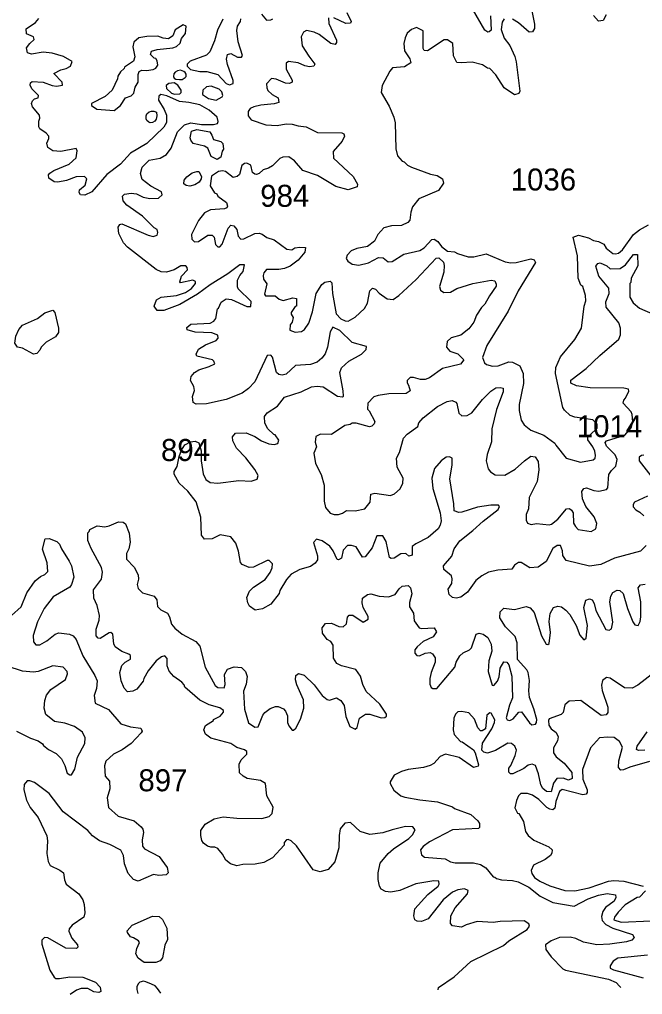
# Model space of a CAD drawing. Header units: kilometres. Extents: x 178.1 to 232.4, y 8228.7 to 8284.8.
# Drawn here: x 214.5 to 219.04, y 8229.23 to 8236.32 of the extents above; entities that cross this region are included whole.
import ezdxf

# ---------------------------------------------------------------- set-up
doc = ezdxf.new("R2010")
doc.units = ezdxf.units.KM
for name, color, linetype in [('1', 7, 'Continuous'), ('2', 7, 'Continuous'), ('21', 7, 'Continuous')]:
    doc.layers.add(name, color=color, linetype=linetype)
doc.styles.add('dgn002', font='dgn002.shx')

msp = doc.modelspace()

# ---------------------------------------------------------------- linework, layer by layer
at = {"layer": '1', "color": 5, "linetype": 'Continuous', "lineweight": 13, "flags": 128}
for points in [[(218.2182, 8236.444), (218.251, 8236.2852), (218.2508, 8236.2541), (218.2369, 8236.2305), (218.2111, 8236.2282), (218.1341, 8236.2966), (218.0896, 8236.3232)], [(218.0307, 8236.3244), (218.0157, 8236.3015), (218.008, 8236.2467), (218.0294, 8236.1845), (218.0719, 8236.1314), (218.108, 8236.0508), (218.1177, 8236.012), (218.1424, 8235.7977), (218.1363, 8235.7828), (218.104, 8235.7725), (218.0296, 8235.8222), (217.9679, 8235.9165), (217.9249, 8235.9639), (217.908, 8235.9664), (217.8724, 8235.9895), (217.7959, 8236.0101), (217.7162, 8236.0038), (217.6844, 8236.0076), (217.6619, 8236.0549), (217.6554, 8236.1457), (217.616, 8236.1728), (217.5928, 8236.1722), (217.4709, 8236.0913), (217.448, 8236.0946), (217.4412, 8236.1096), (217.4391, 8236.2372), (217.3925, 8236.2621), (217.3558, 8236.2463), (217.3234, 8236.2207), (217.3079, 8236.1862), (217.2997, 8236.1462), (217.3032, 8236.0927), (217.343, 8236.0337), (217.3501, 8236.0051), (217.3046, 8235.9744), (217.2179, 8235.9679), (217.1968, 8235.9446), (217.1418, 8235.8408), (217.1337, 8235.7898), (217.193, 8235.6886), (217.2257, 8235.6096), (217.2355, 8235.5691), (217.2404, 8235.3784), (217.2536, 8235.3279), (217.2861, 8235.29), (217.3027, 8235.2859)], [(218.7726, 8236.3533), (218.75, 8236.3114), (218.7165, 8236.3074), (218.679, 8236.3477)], [(217.3027, 8235.2859), (217.326, 8235.2615), (217.3553, 8235.245), (217.4939, 8235.1942), (217.5431, 8235.1862)], [(217.5887, 8235.1298), (217.5522, 8235.0752), (217.4094, 8235.0166), (217.3617, 8234.9568), (217.3493, 8234.9197), (217.3424, 8234.8605), (217.3292, 8234.8436), (217.2815, 8234.8222), (217.2091, 8234.8186), (217.1527, 8234.805), (217.11, 8234.7573), (217.0871, 8234.7068), (217.0346, 8234.669), (216.9574, 8234.6544), (216.9169, 8234.6377), (216.8868, 8234.6062), (216.8805, 8234.5811), (216.8921, 8234.5632), (216.9238, 8234.541), (216.9722, 8234.5341), (217.0428, 8234.5498), (217.1153, 8234.5881), (217.1497, 8234.5862), (217.1852, 8234.5571), (217.215, 8234.5602), (217.2988, 8234.613), (217.4157, 8234.6406), (217.4471, 8234.6604), (217.5033, 8234.7191), (217.5211, 8234.7213), (217.5459, 8234.7054), (217.5736, 8234.6684), (217.617, 8234.6355), (217.6677, 8234.6309), (217.6905, 8234.6176), (217.767, 8234.5952), (217.8082, 8234.595), (217.8987, 8234.6159), (218.038, 8234.5573), (218.0775, 8234.5505), (218.1177, 8234.5537), (218.2246, 8234.5795), (218.249, 8234.5715), (218.2587, 8234.5518), (218.1326, 8234.3462), (218.0592, 8234.1999), (217.9026, 8233.9486), (217.873, 8233.8619), (217.8855, 8233.8235), (217.9003, 8233.812), (217.9448, 8233.7995), (217.9857, 8233.8005), (218.063, 8233.8294), (218.0914, 8233.8292), (218.1441, 8233.8007), (218.1668, 8233.7445), (218.1703, 8233.6722), (218.1396, 8233.5198), (218.1392, 8233.4772), (218.1522, 8233.4055), (218.1754, 8233.372), (218.2236, 8233.3328), (218.3192, 8233.2973), (218.399, 8233.2399), (218.4047, 8233.2249), (218.4809, 8233.1311), (218.5843, 8233.1008), (218.6778, 8233.117), (218.693, 8233.1296), (218.6949, 8233.1506), (218.6894, 8233.1806), (218.6739, 8233.2125), (218.6496, 8233.246), (218.638, 8233.2642), (218.6393, 8233.2844), (218.6535, 8233.2968), (218.7066, 8233.3473), (218.7057, 8233.3771), (218.6738, 8233.4093), (218.5441, 8233.4291), (218.5107, 8233.4415), (218.4678, 8233.4798), (218.4566, 8233.4994), (218.4043, 8233.7464), (218.4057, 8233.7885), (218.44, 8233.8665), (218.5434, 8233.9923), (218.5913, 8234.0759), (218.6118, 8234.2351), (218.6228, 8234.2738), (218.6211, 8234.314), (218.6012, 8234.3774), (218.5877, 8234.3891), (218.5687, 8234.4392), (218.5644, 8234.6015)], [(217.5431, 8235.1862), (217.5808, 8235.1605), (217.5887, 8235.1298)], [(218.8208, 8234.6174), (218.8393, 8234.6148), (218.8616, 8234.6213), (218.8896, 8234.6443), (218.971, 8234.7565), (219.0138, 8234.7894), (219.0794, 8234.8269)], [(218.5644, 8234.6015), (218.5319, 8234.7371), (218.5695, 8234.7524), (218.6437, 8234.7315), (218.6807, 8234.7135), (218.7168, 8234.7066)], [(218.7168, 8234.7066), (218.7561, 8234.6867), (218.7729, 8234.6575), (218.8208, 8234.6174)], [(219.0864, 8230.9243), (218.9448, 8230.8833), (218.8987, 8230.8637), (218.8794, 8230.8624), (218.8605, 8230.8816), (218.8635, 8230.9291), (218.8909, 8231.0279), (218.8697, 8231.0689), (218.8303, 8231.0983), (218.7842, 8231.1018), (218.7235, 8231.0967), (218.659, 8231.0238), (218.6002, 8230.8658), (218.6019, 8230.7959), (218.6329, 8230.7178), (218.6342, 8230.6988), (218.6271, 8230.6872), (218.6009, 8230.6828), (218.4521, 8230.7214), (218.4325, 8230.7058), (218.406, 8230.6337), (218.3994, 8230.5848), (218.3828, 8230.5739), (218.362, 8230.5769), (218.339, 8230.5897), (218.2823, 8230.6492), (218.2368, 8230.6785), (218.1983, 8230.6923), (218.1514, 8230.6926), (218.1336, 8230.6743), (218.1184, 8230.641), (218.1063, 8230.5875), (218.1256, 8230.5481), (218.1353, 8230.5454), (218.1714, 8230.4887), (218.1838, 8230.4159), (218.2041, 8230.387), (218.2455, 8230.3536), (218.3546, 8230.3035), (218.379, 8230.2821), (218.3776, 8230.2585), (218.3659, 8230.2398), (218.3269, 8230.2123), (218.2428, 8230.1697), (218.2267, 8230.131), (218.2314, 8230.1095), (218.2495, 8230.0817), (218.2891, 8230.0536), (218.3629, 8230.0216), (218.4716, 8229.986), (218.5441, 8229.9847), (218.6493, 8230.007), (218.7886, 8230.0532), (218.8272, 8230.0585), (218.8996, 8230.0548), (219.0419, 8230.0174)], [(219.0591, 8229.9835), (219.0135, 8229.9372), (218.9978, 8229.9344), (218.9106, 8229.8818), (218.8589, 8229.8297), (218.8322, 8229.7934), (218.8285, 8229.773), (218.8822, 8229.7556), (219.098, 8229.767)], [(219.0727, 8229.5164), (218.8579, 8229.4936), (218.8235, 8229.4718), (218.801, 8229.439), (218.8013, 8229.4217), (218.8241, 8229.4106), (219.042, 8229.3508)]]:
    msp.add_lwpolyline(points, dxfattribs=at)
at = {"layer": '2', "color": 3, "linetype": 'Continuous', "lineweight": 0, "flags": 128}
for points in [[(217.9301, 8236.346), (217.9348, 8236.2421), (217.9216, 8236.2295), (217.9099, 8236.2278), (217.8891, 8236.2421), (217.7979, 8236.3976)], [(214.5907, 8236.0682), (214.5595, 8236.0764), (214.5544, 8236.1135), (214.5772, 8236.1454), (214.6096, 8236.1731), (214.6043, 8236.1931), (214.5536, 8236.2153), (214.5509, 8236.2512), (214.6187, 8236.2972), (214.6425, 8236.3273)], [(216.0171, 8236.0663), (216.04, 8236.0729), (216.088, 8236.045), (216.1171, 8236.0466), (216.126, 8236.0585), (216.0947, 8236.1575), (216.085, 8236.2392), (216.0898, 8236.2714), (216.1106, 8236.3044), (216.1129, 8236.3234)], [(216.7501, 8236.3312), (216.7544, 8236.2899), (216.8105, 8236.1706), (216.8103, 8236.1519), (216.8007, 8236.1376), (216.7677, 8236.1458), (216.6836, 8236.2103), (216.6468, 8236.2273), (216.5901, 8236.2388), (216.5702, 8236.2286), (216.5525, 8236.193), (216.5605, 8236.1285), (216.6081, 8236.053), (216.6509, 8235.9961), (216.6445, 8235.9813), (216.612, 8235.976), (216.5797, 8235.9826), (216.5297, 8236.004), (216.4588, 8236.0149), (216.4424, 8236.0013), (216.4438, 8235.9595), (216.4875, 8235.8796), (216.4873, 8235.8652), (216.4675, 8235.854), (216.437, 8235.8571), (216.371, 8235.8864), (216.3369, 8235.89), (216.299, 8235.8514), (216.3012, 8235.822), (216.3095, 8235.8028), (216.3409, 8235.7749), (216.3842, 8235.7499), (216.3902, 8235.7169), (216.3565, 8235.7059), (216.2591, 8235.6977), (216.207, 8235.6855), (216.1812, 8235.6721), (216.1675, 8235.6498), (216.1676, 8235.6201), (216.1895, 8235.5907), (216.294, 8235.5545), (216.3769, 8235.5479), (216.4435, 8235.561), (216.4871, 8235.5598), (216.5304, 8235.5464), (216.5888, 8235.5399), (216.6715, 8235.498), (216.8485, 8235.4951), (216.8637, 8235.4875), (216.8681, 8235.4704), (216.8506, 8235.435), (216.7848, 8235.36), (216.7876, 8235.3121), (216.931, 8235.1773), (216.9614, 8235.1219), (216.9601, 8235.1018), (216.8937, 8235.0804), (216.8037, 8235.1054), (216.6719, 8235.1843), (216.5653, 8235.2226), (216.5045, 8235.2928), (216.4617, 8235.3206), (216.418, 8235.3177), (216.3966, 8235.3093), (216.3445, 8235.2567), (216.3154, 8235.2384), (216.2747, 8235.2265), (216.2462, 8235.2007), (216.2277, 8235.1927), (216.214, 8235.1945), (216.1986, 8235.2062), (216.1867, 8235.2613), (216.1564, 8235.2743), (216.1389, 8235.2725), (216.1204, 8235.2586)], [(216.2626, 8236.3591), (216.3006, 8236.3141), (216.332, 8236.3163), (216.3448, 8236.3256)], [(216.8852, 8236.3702), (216.9158, 8236.3057), (216.9107, 8236.2932), (216.8774, 8236.2901), (216.7893, 8236.3328)], [(215.064, 8235.6684), (215.1909, 8235.6583), (215.2362, 8235.6933), (215.2747, 8235.7495), (215.3146, 8235.764), (215.3338, 8235.7844), (215.3444, 8235.8288), (215.367, 8235.8637), (215.3658, 8235.9205), (215.3727, 8235.9427), (215.392, 8235.9525), (215.4256, 8235.9495), (215.4761, 8235.9556), (215.4935, 8235.9657), (215.5085, 8235.9874), (215.5036, 8236.0188), (215.494, 8236.036), (215.4834, 8236.0376), (215.4565, 8236.0652), (215.4627, 8236.0887), (215.5035, 8236.1024), (215.6178, 8236.1139), (215.6453, 8236.1223), (215.6713, 8236.1488), (215.682, 8236.1805), (215.7097, 8236.2169), (215.7157, 8236.2705), (215.6923, 8236.28), (215.6341, 8236.2438), (215.6188, 8236.2015), (215.5869, 8236.179), (215.5469, 8236.1851), (215.5079, 8236.1995), (215.4282, 8236.1963), (215.3712, 8236.1856), (215.3339, 8236.1559), (215.3279, 8236.12), (215.3423, 8236.0476), (215.3327, 8236.0177), (215.2656, 8235.9723), (215.2632, 8235.9631), (215.2372, 8235.9395), (215.2177, 8235.9075), (215.2158, 8235.8892), (215.1773, 8235.8059), (215.1259, 8235.7597), (215.0253, 8235.7087), (215.0257, 8235.6951), (215.064, 8235.6684)], [(215.9828, 8236.3215), (215.9434, 8236.2424), (215.9203, 8236.1634), (215.8865, 8236.0857), (215.8636, 8236.0597), (215.7448, 8236.0162), (215.7222, 8235.9949), (215.7214, 8235.9815), (215.7477, 8235.9562), (215.8147, 8235.9427), (215.8667, 8235.9409), (215.9449, 8235.9195), (216.0063, 8235.8535)], [(214.7408, 8236.0744), (214.6737, 8236.081), (214.5907, 8236.0682)], [(214.8415, 8235.9641), (214.8732, 8235.9812), (214.8864, 8236.0135), (214.8223, 8236.0513), (214.7408, 8236.0744)], [(216.0156, 8235.9929), (216.0093, 8236.0324), (216.0171, 8236.0663)], [(216.0063, 8235.8535), (216.03, 8235.8445), (216.0571, 8235.8534), (216.0571, 8235.8757), (216.0156, 8235.9929)], [(215.4825, 8234.8056), (215.3981, 8234.8893), (215.2831, 8234.969), (215.2569, 8235.002), (215.2529, 8235.0352), (215.2659, 8235.0491), (215.3151, 8235.0574), (215.355, 8235.0509), (215.402, 8235.028), (215.4513, 8235.0179), (215.5132, 8235.0209), (215.5401, 8235.0452), (215.5363, 8235.0657), (215.4589, 8235.1072), (215.3951, 8235.1557), (215.384, 8235.2002), (215.3954, 8235.2448), (215.446, 8235.2972), (215.5256, 8235.312), (215.5713, 8235.3388), (215.6051, 8235.3853), (215.6531, 8235.5036), (215.7037, 8235.5534), (215.7486, 8235.5676), (215.8259, 8235.5562), (215.9151, 8235.5562), (215.9423, 8235.564), (215.9482, 8235.5789), (215.9419, 8235.6097), (215.883, 8235.6608), (215.8135, 8235.6998), (215.7357, 8235.7171), (215.6669, 8235.7225), (215.5757, 8235.7653), (215.5303, 8235.7747), (215.5155, 8235.7615), (215.514, 8235.7324), (215.5555, 8235.665), (215.5715, 8235.6245), (215.5712, 8235.571), (215.5527, 8235.5375), (215.4292, 8235.419), (215.3097, 8235.3486), (215.2373, 8235.2683), (215.1368, 8235.1922), (215.0297, 8235.0657), (214.9777, 8235.0412), (214.9456, 8235.0454), (214.9365, 8235.0612), (214.9393, 8235.0802), (214.9807, 8235.116), (214.9931, 8235.1608), (214.9751, 8235.1772), (214.9154, 8235.1758), (214.8455, 8235.1496), (214.7803, 8235.1365), (214.7555, 8235.1402), (214.7154, 8235.1652), (214.7122, 8235.1895), (214.7222, 8235.2034), (214.7523, 8235.2221), (214.8635, 8235.2682), (214.9146, 8235.3131), (214.9228, 8235.3639), (214.9136, 8235.3813), (214.8019, 8235.361), (214.7456, 8235.3649), (214.7075, 8235.3888), (214.7023, 8235.4213), (214.7151, 8235.455), (214.7152, 8235.4719), (214.6967, 8235.4936), (214.6494, 8235.5241), (214.6431, 8235.5397), (214.6431, 8235.5794), (214.651, 8235.6018), (214.6476, 8235.623), (214.5974, 8235.6841), (214.5906, 8235.7084), (214.5963, 8235.7281), (214.6105, 8235.742), (214.6379, 8235.7506), (214.6412, 8235.7661), (214.5915, 8235.8154), (214.5805, 8235.8422), (214.5821, 8235.8587), (214.5937, 8235.8684), (214.6737, 8235.8639), (214.7408, 8235.8391), (214.7724, 8235.8344), (214.8146, 8235.8421), (214.8139, 8235.8652), (214.751, 8235.9263), (214.802, 8235.9538), (214.8415, 8235.9641)], [(215.6228, 8235.9049), (215.6273, 8235.8937), (215.6396, 8235.8848), (215.6665, 8235.8825), (215.6867, 8235.8836), (215.7091, 8235.8971), (215.7147, 8235.9061), (215.7158, 8235.9139), (215.7158, 8235.9217), (215.7069, 8235.9341), (215.6979, 8235.9419), (215.6867, 8235.9475), (215.6732, 8235.952), (215.6531, 8235.9475), (215.6351, 8235.9363), (215.6262, 8235.9251), (215.6228, 8235.9049)], [(215.6542, 8235.8418), (215.6276, 8235.8584), (215.5897, 8235.8554), (215.5702, 8235.8389), (215.5728, 8235.8192), (215.6086, 8235.7837), (215.6297, 8235.7767), (215.669, 8235.7801), (215.6794, 8235.7888), (215.6782, 8235.8055), (215.6542, 8235.8418)], [(215.8969, 8235.8341), (215.8622, 8235.829), (215.8359, 8235.8066), (215.8332, 8235.7738), (215.8784, 8235.7442), (215.9329, 8235.7323), (215.9779, 8235.7562), (215.981, 8235.7678), (215.9744, 8235.7944), (215.9563, 8235.8127), (215.8969, 8235.8341)], [(215.4984, 8235.646), (215.5029, 8235.6191), (215.4973, 8235.5945), (215.4883, 8235.5799), (215.4693, 8235.571), (215.4536, 8235.5687), (215.4435, 8235.5721), (215.43, 8235.5844), (215.4233, 8235.5967), (215.4244, 8235.6203), (215.43, 8235.6337), (215.4457, 8235.6483), (215.4625, 8235.6528), (215.4794, 8235.6528), (215.4984, 8235.646)], [(215.8487, 8235.3977), (215.7656, 8235.4183), (215.7482, 8235.4419), (215.7443, 8235.4595), (215.7546, 8235.5068), (215.793, 8235.5198), (215.8867, 8235.5018), (215.9029, 8235.479), (215.9143, 8235.4474), (215.9678, 8235.4323), (215.9819, 8235.4171), (215.9859, 8235.3758), (215.9766, 8235.3621), (215.9679, 8235.3183), (215.9412, 8235.301), (215.8968, 8235.3247), (215.8738, 8235.3846), (215.8487, 8235.3977)], [(215.7205, 8235.176), (215.7595, 8235.204), (215.793, 8235.2152), (215.8065, 8235.2134), (215.8264, 8235.1791), (215.8248, 8235.1618), (215.8087, 8235.1369), (215.7777, 8235.1185), (215.741, 8235.1068), (215.7154, 8235.113), (215.6983, 8235.1254), (215.7016, 8235.1522), (215.7205, 8235.176)], [(215.9497, 8235.2156), (215.899, 8235.18), (215.8906, 8235.1107), (215.9215, 8235.0599), (215.9379, 8235.0524), (215.9468, 8235.0362), (216.0084, 8234.9885), (216.0168, 8234.9624), (216.0108, 8234.9508), (215.9942, 8234.9423), (215.8933, 8234.9361), (215.849, 8234.9136), (215.8059, 8234.8586), (215.7542, 8234.7564), (215.7558, 8234.7223), (215.7768, 8234.7022), (215.8057, 8234.7046), (215.8723, 8234.7523), (215.9048, 8234.7527), (215.9185, 8234.7377), (215.9293, 8234.6844), (215.9463, 8234.6661), (215.9591, 8234.6658), (215.9777, 8234.685), (216.0218, 8234.8025), (216.0411, 8234.8233), (216.0611, 8234.8191), (216.0828, 8234.792), (216.093, 8234.7452), (216.112, 8234.7233), (216.1349, 8234.7237), (216.2155, 8234.7644), (216.2464, 8234.766), (216.2676, 8234.7592), (216.3028, 8234.7345), (216.3564, 8234.7165), (216.447, 8234.6494), (216.4832, 8234.6461), (216.5073, 8234.6586), (216.5415, 8234.6655), (216.5844, 8234.6621), (216.5794, 8234.6269), (216.5297, 8234.569), (216.4729, 8234.5264), (216.4297, 8234.508), (216.3908, 8234.5012), (216.3011, 8234.501), (216.2797, 8234.4784), (216.2745, 8234.4587), (216.2792, 8234.4326), (216.3016, 8234.3988), (216.2845, 8234.323), (216.2928, 8234.3104), (216.3641, 8234.3115), (216.3928, 8234.2871), (216.4224, 8234.2774), (216.4926, 8234.2964), (216.5191, 8234.2916), (216.5192, 8234.2364), (216.5079, 8234.2324), (216.4786, 8234.1882), (216.4785, 8234.1774), (216.4931, 8234.1519), (216.4856, 8234.118), (216.472, 8234.0993), (216.4692, 8234.0599), (216.5089, 8234.047), (216.5555, 8234.0518), (216.5767, 8234.0662), (216.6088, 8234.1106), (216.6346, 8234.1948), (216.662, 8234.3286), (216.7021, 8234.3919), (216.7249, 8234.4106), (216.7634, 8234.418), (216.7749, 8234.4041), (216.7799, 8234.3284), (216.8081, 8234.179), (216.8418, 8234.1431), (216.8725, 8234.1295), (216.895, 8234.1274), (216.946, 8234.155), (217.0132, 8234.2194), (217.0346, 8234.258), (217.0514, 8234.3457), (217.0711, 8234.3671), (217.0935, 8234.3598), (217.1192, 8234.331), (217.1783, 8234.2879), (217.2206, 8234.284), (217.2629, 8234.3125), (217.3901, 8234.4302), (217.534, 8234.5849), (217.553, 8234.5863), (217.5872, 8234.5557)], [(216.0005, 8235.2135), (215.9806, 8235.2186), (215.9497, 8235.2156)], [(216.1204, 8235.2586), (216.1032, 8235.1931), (216.0871, 8235.1773), (216.0567, 8235.1713), (216.0005, 8235.2135)], [(216.7835, 8234.0826), (216.7633, 8234.0491), (216.7448, 8233.9381), (216.7258, 8233.8899), (216.7031, 8233.8568), (216.6698, 8233.8282), (216.6212, 8233.8115), (216.5119, 8233.8029), (216.4431, 8233.7414), (216.4148, 8233.7325), (216.3887, 8233.7383), (216.3734, 8233.7519), (216.3447, 8233.8655), (216.3309, 8233.8801), (216.3045, 8233.8771), (216.2161, 8233.684), (216.1694, 8233.6356), (216.1228, 8233.6039), (216.0069, 8233.5561), (215.8625, 8233.5254), (215.7871, 8233.5233), (215.7658, 8233.535), (215.7623, 8233.5796), (215.7752, 8233.6209), (215.772, 8233.6516), (215.7476, 8233.6955), (215.7524, 8233.725), (215.7756, 8233.7519), (215.8078, 8233.773), (215.8818, 8233.7963), (215.9231, 8233.8171), (215.9172, 8233.8353), (215.9073, 8233.8441), (215.7917, 8233.8717), (215.7872, 8233.8873), (215.8059, 8233.9219), (215.8556, 8233.9541), (215.9329, 8233.9867), (215.9493, 8234.0017), (215.9463, 8234.025), (215.9015, 8234.0402), (215.7806, 8234.0463), (215.7216, 8234.0634), (215.7198, 8234.0795), (215.7497, 8234.1041), (215.8905, 8234.1109), (215.9173, 8234.1266), (215.9317, 8234.1454), (215.9437, 8234.2159), (215.9516, 8234.2217), (215.9702, 8234.265), (216.007, 8234.2898), (216.0458, 8234.2845), (216.1578, 8234.2317), (216.1861, 8234.2338), (216.1884, 8234.2687), (216.0931, 8234.3602), (216.0882, 8234.3765), (216.0897, 8234.424), (216.1052, 8234.4585), (216.1307, 8234.4878), (216.1392, 8234.5349), (216.1066, 8234.5368), (216.0174, 8234.4697), (215.8896, 8234.391), (215.7974, 8234.3219), (215.6682, 8234.2465), (215.5532, 8234.2031), (215.5052, 8234.2029), (215.4812, 8234.235), (215.4992, 8234.2819), (215.5331, 8234.3014), (215.6452, 8234.3139), (215.7101, 8234.334), (215.754, 8234.3628), (215.7834, 8234.4002), (215.7834, 8234.4157), (215.7633, 8234.425), (215.6737, 8234.4059), (215.6683, 8234.4131), (215.6815, 8234.4539), (215.7242, 8234.4995), (215.7227, 8234.5167), (215.7138, 8234.5289), (215.6766, 8234.5289), (215.6283, 8234.4992), (215.5716, 8234.4827), (215.5329, 8234.4848), (215.4979, 8234.5023), (215.2888, 8234.6636), (215.2592, 8234.6948), (215.2262, 8234.763), (215.2192, 8234.8099), (215.2314, 8234.8291), (215.2476, 8234.833)], [(215.2476, 8234.833), (215.4379, 8234.7505), (215.4742, 8234.7414), (215.5036, 8234.7514), (215.5086, 8234.7698)], [(215.5086, 8234.7698), (215.5031, 8234.7925), (215.4825, 8234.8056)], [(217.5872, 8234.5557), (217.594, 8234.5318), (217.5898, 8234.4834), (217.5597, 8234.378), (217.5673, 8234.351)], [(217.9141, 8233.052), (217.9291, 8233.0308), (217.964, 8233.0081), (218.0354, 8233.0066), (218.1105, 8233.049), (218.1787, 8233.1117), (218.2241, 8233.1444), (218.2563, 8233.1393), (218.277, 8233.1058), (218.2823, 8233.0459), (218.2705, 8232.9605), (218.2113, 8232.8441), (218.2068, 8232.7624), (218.1902, 8232.7194), (218.1885, 8232.6794), (218.2004, 8232.6576), (218.227, 8232.6476), (218.2651, 8232.6542), (218.3566, 8232.6445), (218.3736, 8232.649), (218.4204, 8232.6871), (218.483, 8232.7626), (218.5048, 8232.7645), (218.5203, 8232.7518), (218.5306, 8232.7323), (218.5341, 8232.6581), (218.5477, 8232.6323), (218.5692, 8232.6115), (218.6635, 8232.5965), (218.6973, 8232.6173), (218.7049, 8232.6552), (218.6847, 8232.7023), (218.6243, 8232.7781), (218.5993, 8232.8342), (218.5938, 8232.8881), (218.61, 8232.9089), (218.6286, 8232.9142), (218.6833, 8232.8947), (218.7175, 8232.8913), (218.7739, 8232.9029), (218.7841, 8232.9135), (218.7924, 8233.0123), (218.8108, 8233.0408), (218.8421, 8233.0712), (218.8518, 8233.121), (218.8374, 8233.154), (218.7734, 8233.2171), (218.7649, 8233.2433), (218.7751, 8233.255), (218.9076, 8233.2981), (218.9534, 8233.3515), (218.9671, 8233.3941), (218.9623, 8233.4479), (218.955, 8233.4664), (218.8948, 8233.5293), (218.8997, 8233.5527), (218.9131, 8233.5667), (218.9366, 8233.6166), (218.934, 8233.6325), (218.9012, 8233.64), (218.6544, 8233.6418), (218.5556, 8233.655), (218.5158, 8233.6766), (218.5155, 8233.6968), (218.6265, 8233.7816), (218.7251, 8233.8771), (218.8649, 8233.9965), (218.876, 8234.0268), (218.8767, 8234.075), (218.8647, 8234.113), (218.7723, 8234.2284), (218.7697, 8234.267), (218.7942, 8234.3272), (218.7906, 8234.3665), (218.7188, 8234.4535), (218.6974, 8234.525), (218.711, 8234.5455), (218.729, 8234.5503), (218.776, 8234.5288), (218.8001, 8234.506), (218.8726, 8234.5102), (218.9121, 8234.5349), (218.9704, 8234.6107), (218.9991, 8234.6111), (219.003, 8234.5292), (218.9537, 8234.438), (218.9505, 8234.4077), (218.9441, 8234.401), (218.9438, 8234.3016), (218.9672, 8234.2606), (219.0154, 8234.2209), (219.1093, 8234.1785)], [(217.6387, 8234.337), (217.6845, 8234.3628), (217.8018, 8234.4004), (217.934, 8234.4251), (217.9628, 8234.4185), (217.9725, 8234.3963), (217.9721, 8234.3801), (217.9221, 8234.3094), (217.888, 8234.2487), (217.8644, 8234.2259), (217.8284, 8234.1691), (217.8081, 8234.1192), (217.7713, 8234.0709), (217.7137, 8234.0244), (217.6445, 8234.0058), (217.6144, 8233.9779), (217.611, 8233.9364), (217.6332, 8233.9073), (217.6934, 8233.8898), (217.7362, 8233.8461), (217.7107, 8233.8134), (217.5805, 8233.7813), (217.4868, 8233.7133), (217.4558, 8233.7019), (217.4212, 8233.7009), (217.3698, 8233.7159), (217.3456, 8233.7169), (217.3227, 8233.6938), (217.3228, 8233.6787), (217.3345, 8233.6618), (217.3454, 8233.619), (217.3166, 8233.6004), (217.1908, 8233.5975), (217.1126, 8233.5862), (217.081, 8233.5756), (217.0385, 8233.5301), (217.035, 8233.4872), (217.048, 8233.4748), (217.0887, 8233.3956), (217.0841, 8233.3807), (217.0673, 8233.3626), (217.0488, 8233.359), (216.953, 8233.3848), (216.9223, 8233.3835), (216.9097, 8233.3751), (216.8702, 8233.3668), (216.772, 8233.303), (216.6928, 8233.3043), (216.6581, 8233.2876), (216.6545, 8233.2463), (216.6626, 8233.2132), (216.6449, 8233.1658), (216.6564, 8233.0915), (216.6977, 8233.0117), (216.7202, 8232.934), (216.7203, 8232.8181), (216.7296, 8232.7713), (216.7626, 8232.7312), (216.7917, 8232.7216), (216.8246, 8232.7203), (216.8525, 8232.7297), (216.8829, 8232.7493), (216.9457, 8232.7466), (217.0149, 8232.7615), (217.0539, 8232.8098), (217.0594, 8232.8684), (217.0879, 8232.8745), (217.2025, 8232.8583), (217.2305, 8232.8715), (217.2723, 8232.9082), (217.293, 8232.9473), (217.2945, 8232.9843), (217.2497, 8233.0655), (217.247, 8233.1308), (217.2682, 8233.1715), (217.2962, 8233.2756), (217.3238, 8233.3054), (217.4015, 8233.3592), (217.4085, 8233.388), (217.4406, 8233.4239), (217.5439, 8233.5066), (217.6141, 8233.543), (217.6521, 8233.5495), (217.6777, 8233.5383), (217.6861, 8233.5267), (217.6997, 8233.4582), (217.7225, 8233.4378), (217.7595, 8233.4413), (217.7934, 8233.4598), (217.8709, 8233.5576), (217.9328, 8233.6166), (217.9696, 8233.6416), (218.0006, 8233.6449), (218.0231, 8233.6386), (218.0222, 8233.6116)], [(217.5673, 8234.351), (217.59, 8234.3353), (217.6387, 8234.337)], [(214.6339, 8234.1468), (214.6862, 8234.1876), (214.7449, 8234.206), (214.76, 8234.189), (214.7863, 8234.0756), (214.7864, 8234.0431), (214.7653, 8234.0115), (214.6952, 8233.9737), (214.6599, 8233.9369), (214.6491, 8233.9144), (214.6278, 8233.8909), (214.6046, 8233.8854), (214.5234, 8233.931), (214.4873, 8233.9375), (214.4695, 8233.9655), (214.4755, 8234.0176), (214.4975, 8234.0652), (214.5252, 8234.0965), (214.6339, 8234.1468)], [(216.9241, 8233.9704), (216.8332, 8234.0585), (216.7835, 8234.0826)], [(216.8986, 8233.8363), (216.9903, 8233.8869), (217.0244, 8233.9201), (217.0276, 8233.9426), (216.9241, 8233.9704)], [(216.8153, 8232.3934), (216.7857, 8232.4572), (216.76, 8232.4908), (216.7054, 8232.529), (216.6634, 8232.5421), (216.6431, 8232.5162), (216.6708, 8232.4198), (216.6706, 8232.3899), (216.6539, 8232.3656), (216.6208, 8232.3412), (216.5435, 8232.3213), (216.4795, 8232.2867), (216.4446, 8232.2471), (216.3981, 8232.1675), (216.3913, 8232.1452), (216.3317, 8232.0683), (216.2697, 8232.0346), (216.2184, 8232.024), (216.1752, 8232.0549), (216.1638, 8232.0787), (216.1574, 8232.1176), (216.1762, 8232.1641), (216.2063, 8232.1928), (216.2898, 8232.2482), (216.3267, 8232.2987), (216.3416, 8232.3322), (216.3446, 8232.3621), (216.3199, 8232.3855), (216.3052, 8232.3858), (216.2051, 8232.3382), (216.1728, 8232.3349), (216.1219, 8232.356), (216.1099, 8232.3716), (216.0963, 8232.4533), (216.0766, 8232.5118), (216.0402, 8232.5569), (215.9625, 8232.5719), (215.9036, 8232.5441), (215.8484, 8232.5409), (215.8279, 8232.5707), (215.8213, 8232.7009), (215.7888, 8232.8116), (215.7282, 8232.8907), (215.6653, 8232.9488), (215.6291, 8233.0131), (215.6277, 8233.033), (215.6508, 8233.0703), (215.6639, 8233.143), (215.6819, 8233.188), (215.7066, 8233.2268), (215.7466, 8233.2496), (215.7804, 8233.2533), (215.8064, 8233.2414), (215.8249, 8233.1835), (215.8249, 8233.1117), (215.839, 8233.0153), (215.8592, 8232.9739), (215.8903, 8232.953), (215.945, 8232.9488), (216.0991, 8232.9668), (216.189, 8232.9621), (216.2329, 8232.9775), (216.2393, 8233.005), (216.2162, 8233.0471), (216.1491, 8233.1315), (216.0805, 8233.2034), (216.0538, 8233.2567), (216.0514, 8233.2856), (216.0752, 8233.3107), (216.1514, 8233.3141), (216.2149, 8233.2877), (216.2638, 8233.2553), (216.3164, 8233.2338), (216.3565, 8233.2303), (216.3828, 8233.237), (216.3908, 8233.2602), (216.3628, 8233.3006), (216.3538, 8233.3021), (216.3093, 8233.3434), (216.2877, 8233.3844), (216.2859, 8233.4336), (216.3051, 8233.4601), (216.3811, 8233.5085), (216.43, 8233.573), (216.5518, 8233.6121), (216.6277, 8233.6482), (216.6693, 8233.6531), (216.7118, 8233.6495), (216.8169, 8233.5797), (216.8532, 8233.5761), (216.8602, 8233.5819), (216.8587, 8233.6206), (216.8325, 8233.754), (216.8468, 8233.7859), (216.8986, 8233.8363)], [(218.0222, 8233.6116), (217.9739, 8233.4838), (217.94, 8233.3422), (217.9381, 8233.2494), (217.9054, 8233.1578)], [(219.0625, 8232.4962), (219.0207, 8232.4549), (218.8328, 8232.4025), (218.7334, 8232.3564), (218.6517, 8232.3448), (218.4797, 8232.3864), (218.4573, 8232.4224), (218.4533, 8232.4558), (218.4393, 8232.4947), (218.4147, 8232.496), (218.3848, 8232.4729), (218.3344, 8232.3791), (218.2763, 8232.3386), (218.2172, 8232.3331), (218.1525, 8232.3706), (218.1344, 8232.3709), (218.1047, 8232.3511), (218.0844, 8232.3237), (217.9827, 8232.3149), (217.9163, 8232.3), (217.8681, 8232.2743), (217.8233, 8232.241), (217.7621, 8232.1559), (217.7134, 8232.1198), (217.6806, 8232.1128), (217.6537, 8232.1161), (217.6283, 8232.1384), (217.6225, 8232.1783), (217.6484, 8232.2196), (217.6519, 8232.2527), (217.6453, 8232.2735), (217.5897, 8232.3198), (217.588, 8232.3479), (217.6491, 8232.4173), (217.6646, 8232.4704), (217.7069, 8232.5293), (217.8022, 8232.6036), (217.8766, 8232.673), (217.9857, 8232.756), (217.9955, 8232.7777), (217.9883, 8232.7877), (217.932, 8232.789), (217.8346, 8232.7726), (217.7208, 8232.7367), (217.6998, 8232.7354), (217.6656, 8232.7463), (217.6633, 8232.7983), (217.634, 8232.9794), (217.6518, 8233.0795), (217.6507, 8233.1291), (217.6311, 8233.1395), (217.6084, 8233.138), (217.5702, 8233.1107), (217.5237, 8233.0557), (217.5039, 8232.984), (217.5106, 8232.9103), (217.5645, 8232.7331), (217.5711, 8232.674), (217.5632, 8232.6417), (217.5491, 8232.616), (217.4758, 8232.5522), (217.3857, 8232.5069), (217.3596, 8232.487), (217.3606, 8232.4244), (217.3349, 8232.4174), (217.3143, 8232.4366), (217.2776, 8232.4346), (217.2301, 8232.4022), (217.2064, 8232.4009), (217.1957, 8232.4087), (217.1706, 8232.5238), (217.1457, 8232.5658), (217.1037, 8232.5643), (217.0685, 8232.4785), (217.0185, 8232.4126), (216.9981, 8232.4094), (216.9516, 8232.4848)], [(217.9054, 8233.1578), (217.8974, 8233.1116), (217.9141, 8233.052)], [(219.0454, 8233.1511), (219.0293, 8233.1491), (219.0132, 8233.1372), (219.0118, 8233.1118), (219.0962, 8233.0012)], [(219.0738, 8232.8537), (218.9776, 8232.8105), (218.9688, 8232.7932), (218.9688, 8232.7768), (218.9881, 8232.7536), (219.0177, 8232.7372), (219.0465, 8232.7106)], [(216.1031, 8230.8426), (216.1003, 8230.9041), (216.1146, 8230.9356), (216.1571, 8230.9774), (216.1575, 8230.9978), (216.1407, 8231.0096), (216.0842, 8231.0273), (216.0396, 8231.0559), (215.8942, 8231.0944), (215.8557, 8231.1227), (215.8447, 8231.155), (215.8557, 8231.1866), (215.913, 8231.2222), (215.9152, 8231.2294), (215.9635, 8231.254), (215.986, 8231.2831), (215.986, 8231.2961), (215.9591, 8231.3139), (215.8826, 8231.3375), (215.814, 8231.37), (215.7066, 8231.4643), (215.7009, 8231.4813), (215.6837, 8231.5014), (215.6246, 8231.5425), (215.5912, 8231.581), (215.5781, 8231.6201), (215.5778, 8231.6735), (215.5589, 8231.6925), (215.5361, 8231.6852), (215.497, 8231.656), (215.4396, 8231.5848), (215.4061, 8231.5271), (215.4029, 8231.508), (215.3556, 8231.4494), (215.3281, 8231.4359), (215.2893, 8231.4312), (215.2643, 8231.4574), (215.2422, 8231.5119), (215.2325, 8231.5715), (215.248, 8231.6228), (215.2714, 8231.6459), (215.3108, 8231.6685), (215.3091, 8231.6947), (215.2979, 8231.7042), (215.2459, 8231.7234), (215.1995, 8231.7592), (215.1895, 8231.7798), (215.182, 8231.85), (215.1678, 8231.8621), (215.154, 8231.8607), (215.0892, 8231.8183), (215.0737, 8231.8224), (215.0593, 8231.8392), (215.0595, 8231.8871), (215.0823, 8231.9523), (215.0841, 8231.9859), (215.0678, 8232.0588), (215.0424, 8232.112), (215.0398, 8232.1725), (215.0997, 8232.2513), (215.1071, 8232.3019), (215.0984, 8232.3356), (215.0236, 8232.4722), (214.9991, 8232.531), (214.9995, 8232.5867), (215.0101, 8232.597), (215.0139, 8232.6116), (215.0687, 8232.6375), (215.1227, 8232.6313), (215.1553, 8232.6376), (215.2219, 8232.6669), (215.2563, 8232.6656), (215.2741, 8232.6515), (215.2997, 8232.585), (215.3078, 8232.5199), (215.2972, 8232.472), (215.2816, 8232.4363), (215.2817, 8232.3968), (215.3356, 8232.337), (215.3655, 8232.2821), (215.3672, 8232.2506), (215.3592, 8232.2107), (215.3661, 8232.1815), (215.3982, 8232.1519), (215.4823, 8232.1259), (215.5021, 8232.0989), (215.5058, 8232.0504), (215.5299, 8232.0274), (215.5799, 8232.0033), (215.5947, 8231.9752), (215.6088, 8231.9229), (215.6323, 8231.8939), (215.685, 8231.8511), (215.7858, 8231.7973), (215.8153, 8231.7639)], [(214.4444, 8231.9863), (214.5156, 8232.0489), (214.5556, 8232.1503), (214.6152, 8232.2376), (214.6562, 8232.2706), (214.6859, 8232.2844), (214.7086, 8232.3071), (214.7027, 8232.3689), (214.6694, 8232.4692), (214.69, 8232.544), (214.7187, 8232.5449), (214.7739, 8232.5232), (214.7937, 8232.5048), (214.8074, 8232.4705), (214.8648, 8232.3815), (214.8803, 8232.3474), (214.8979, 8232.2651), (214.8819, 8232.2104), (214.8678, 8232.1928), (214.7484, 8232.1224), (214.6828, 8232.0364), (214.633, 8231.9392), (214.6019, 8231.8403), (214.6038, 8231.7958), (214.6205, 8231.7736), (214.6512, 8231.7732), (214.7006, 8231.8016), (214.762, 8231.8501), (214.7882, 8231.8608), (214.8664, 8231.8497), (214.8928, 8231.8373), (214.9145, 8231.8113), (214.9629, 8231.6918), (215.0505, 8231.5493), (215.0669, 8231.5108), (215.0615, 8231.4548), (215.0448, 8231.4039), (215.0539, 8231.3494), (215.1495, 8231.3018), (215.2406, 8231.1993), (215.3103, 8231.1759), (215.3865, 8231.1679), (215.3946, 8231.1455), (215.3883, 8231.1319), (215.3141, 8231.0555), (215.2504, 8231.0082), (215.1867, 8230.9771), (215.1314, 8230.9257), (215.12, 8230.8927), (215.1253, 8230.8179), (215.1563, 8230.7825), (215.1595, 8230.7263), (215.14, 8230.6611), (215.1489, 8230.5898), (215.2206, 8230.5279), (215.3359, 8230.4927), (215.3881, 8230.4505), (215.4002, 8230.4329), (215.405, 8230.409), (215.3954, 8230.3537), (215.3974, 8230.3085), (215.413, 8230.2894), (215.5181, 8230.2347), (215.5762, 8230.1537), (215.5842, 8230.1148), (215.5686, 8230.1014), (215.5164, 8230.0964), (215.4771, 8230.1025), (215.3651, 8230.0536), (215.3315, 8230.0658), (215.293, 8230.11), (215.2671, 8230.1813), (215.26, 8230.2411), (215.2403, 8230.2786), (215.1606, 8230.3218)], [(216.9516, 8232.4848), (216.9176, 8232.4958), (216.8893, 8232.496), (216.8572, 8232.4615), (216.8451, 8232.4041)], [(216.8451, 8232.4041), (216.8234, 8232.391), (216.8153, 8232.3934)], [(218.9261, 8232.0379), (218.9651, 8231.9405), (218.9816, 8231.9179), (219.0055, 8231.9139), (219.0191, 8231.942), (219.0246, 8231.9767), (219.0247, 8232.0854), (219.0051, 8232.1876), (219.0218, 8232.2079), (219.0559, 8232.2128)], [(215.9944, 8231.5582), (216.015, 8231.5962), (216.0642, 8231.6139), (216.1188, 8231.6074), (216.1481, 8231.5792), (216.1604, 8231.5425), (216.151, 8231.4869), (216.1329, 8231.4368), (216.1393, 8231.3045), (216.1694, 8231.2054), (216.2154, 8231.1731), (216.2385, 8231.1773), (216.274, 8231.2609), (216.2879, 8231.2803), (216.3263, 8231.3089), (216.3659, 8231.3239), (216.3854, 8231.3242), (216.4233, 8231.3069), (216.4388, 8231.2895), (216.4518, 8231.2554), (216.4537, 8231.2071), (216.4621, 8231.1827), (216.4878, 8231.1531), (216.4972, 8231.1532), (216.5139, 8231.1661), (216.5473, 8231.2321), (216.5721, 8231.3117), (216.5694, 8231.3734), (216.5197, 8231.4816), (216.5099, 8231.5194), (216.5128, 8231.549), (216.5337, 8231.5645), (216.5734, 8231.5531), (216.6478, 8231.4822), (216.7039, 8231.4049), (216.7404, 8231.3744), (216.7586, 8231.3706), (216.8105, 8231.3868), (216.8404, 8231.3685), (216.8641, 8231.332), (216.8781, 8231.2525), (216.9074, 8231.1781), (216.9445, 8231.1586), (216.9586, 8231.1714), (216.9756, 8231.2385), (217.0194, 8231.269), (217.0523, 8231.2687), (217.1355, 8231.2421), (217.1613, 8231.2436), (217.1728, 8231.2535), (217.1743, 8231.2697), (217.1235, 8231.3406), (217.0249, 8231.4329), (217.0006, 8231.4842), (216.9835, 8231.5447), (216.9498, 8231.5946), (216.8457, 8231.6196), (216.8116, 8231.6366), (216.7863, 8231.6753), (216.7839, 8231.7694), (216.7676, 8231.7964), (216.7417, 8231.8116), (216.7071, 8231.8572), (216.7041, 8231.8964), (216.7282, 8231.9268), (216.7739, 8231.9313), (216.8258, 8231.9055), (216.858, 8231.9028), (216.881, 8231.9262), (216.8883, 8231.9736), (216.9023, 8231.9889), (216.9275, 8231.9888), (217.003, 8231.9368), (217.041, 8231.9587), (217.0409, 8231.9796), (217.0035, 8232.0452), (216.9952, 8232.0787), (216.9978, 8232.1129), (217.0342, 8232.1391), (217.0597, 8232.1437), (217.1203, 8232.1275), (217.1875, 8232.1211), (217.2358, 8232.1378), (217.2648, 8232.1795), (217.2874, 8232.1997), (217.3297, 8232.2031), (217.3473, 8232.1882), (217.3569, 8232.1432), (217.3402, 8232.0815), (217.3415, 8232.0497), (217.3701, 8232.0026), (217.3736, 8231.9479), (217.4117, 8231.8956), (217.4281, 8231.8905), (217.5195, 8231.8952)], [(218.7993, 8232.086), (218.8057, 8232.1268), (218.8203, 8232.1543), (218.8518, 8232.1701), (218.8716, 8232.1684)], [(218.8716, 8232.1684), (218.8959, 8232.1463), (218.9261, 8232.0379)], [(217.3788, 8231.7132), (217.3945, 8231.6947), (217.413, 8231.6933), (217.4535, 8231.7111), (217.4921, 8231.7159), (217.5083, 8231.7064), (217.5282, 8231.679), (217.5267, 8231.6476), (217.4982, 8231.5712), (217.489, 8231.5276), (217.4894, 8231.4875), (217.4972, 8231.4631), (217.5107, 8231.4549), (217.5403, 8231.4549), (217.6713, 8231.6104), (217.6808, 8231.6456), (217.7073, 8231.6939), (217.7301, 8231.7158), (217.7772, 8231.7366), (217.7913, 8231.75), (217.8266, 8231.8506), (217.8478, 8231.8573), (217.8777, 8231.8512), (217.9112, 8231.8262), (217.9343, 8231.7775), (217.9398, 8231.7264), (217.9171, 8231.6567), (217.9137, 8231.5784), (217.9412, 8231.48), (217.9541, 8231.4775), (217.981, 8231.5086), (217.9939, 8231.5408), (218.0011, 8231.6021), (218.0279, 8231.6484), (218.0478, 8231.647), (218.0628, 8231.6278), (218.0863, 8231.5447), (218.0913, 8231.3874), (218.0677, 8231.3352), (218.0446, 8231.242), (218.0525, 8231.2286), (218.0703, 8231.2226), (218.0946, 8231.2358), (218.136, 8231.2828), (218.1565, 8231.2845), (218.213, 8231.2048), (218.2316, 8231.1911), (218.2568, 8231.197), (218.2656, 8231.2092), (218.2673, 8231.2302), (218.2466, 8231.3064), (218.2128, 8231.389), (218.2082, 8231.4372), (218.2132, 8231.5145), (218.205, 8231.5705), (218.194, 8231.592), (218.1277, 8231.6657), (218.1239, 8231.7862), (218.1106, 8231.8329), (218.0399, 8231.9041), (217.9984, 8231.9695), (217.9998, 8232.0132), (218.0261, 8232.0383), (218.104, 8232.0287), (218.1888, 8232.0517), (218.2178, 8232.0412), (218.2484, 8232.0068), (218.3001, 8231.8392), (218.335, 8231.7775), (218.3469, 8231.7753), (218.356, 8231.7836), (218.3661, 8231.8627), (218.3564, 8231.9424), (218.3632, 8231.9997), (218.3885, 8232.0437), (218.4203, 8232.0528), (218.4469, 8232.0483), (218.4792, 8232.0258), (218.5077, 8231.9924), (218.5541, 8231.9128), (218.5802, 8231.8432), (218.6104, 8231.8088), (218.6272, 8231.8222), (218.6361, 8231.9128), (218.6083, 8232.0451), (218.6251, 8232.098), (218.6496, 8232.1078), (218.6691, 8232.0994), (218.6837, 8232.0729), (218.6974, 8232.0215), (218.7697, 8231.8843), (218.793, 8231.8792), (218.8108, 8231.8901), (218.8205, 8231.9364), (218.7993, 8232.086)], [(217.5195, 8231.8952), (217.5361, 8231.8681), (217.5131, 8231.8308), (217.4401, 8231.7969), (217.3954, 8231.7591)], [(215.8153, 8231.7639), (215.8545, 8231.6106), (215.9256, 8231.4771), (215.9464, 8231.4628), (215.9929, 8231.4613)], [(217.3954, 8231.7591), (217.3787, 8231.7359), (217.3788, 8231.7132)], [(214.6994, 8231.407), (214.7304, 8231.449), (214.8367, 8231.5213), (214.852, 8231.5612), (214.85, 8231.5784), (214.8211, 8231.6116), (214.7445, 8231.6202), (214.6381, 8231.5777), (214.6038, 8231.5745), (214.5252, 8231.5821), (214.4124, 8231.6173)], [(219.13, 8231.5782), (219.0018, 8231.4796), (218.9604, 8231.4576), (218.9064, 8231.4603), (218.7998, 8231.531), (218.7745, 8231.5346), (218.746, 8231.5142), (218.7384, 8231.4789), (218.7428, 8231.4417), (218.7845, 8231.3186), (218.7841, 8231.281), (218.7721, 8231.2647), (218.7362, 8231.2589), (218.5882, 8231.3684), (218.5016, 8231.3643), (218.4704, 8231.3355), (218.4584, 8231.2816), (218.4456, 8231.2655), (218.3561, 8231.2347), (218.3514, 8231.2218), (218.3549, 8231.1894), (218.3715, 8231.1614), (218.4085, 8231.1349), (218.4222, 8231.1039), (218.4171, 8231.0758), (218.3881, 8231.0229), (218.3896, 8230.9881), (218.4071, 8230.9594), (218.4671, 8230.9122), (218.5221, 8230.8442), (218.5248, 8230.8018), (218.4988, 8230.7877), (218.4591, 8230.804), (218.4122, 8230.8019), (218.3881, 8230.7676), (218.3705, 8230.7037), (218.3376, 8230.7073), (218.3098, 8230.729), (218.296, 8230.7547), (218.2806, 8230.8337), (218.258, 8230.8948), (218.2329, 8230.9041), (218.205, 8230.8968), (218.1724, 8230.8741), (218.0922, 8230.8341), (218.0757, 8230.8354), (218.0629, 8230.846), (218.0637, 8230.8769), (218.078, 8230.8948), (218.1094, 8230.9687), (218.1193, 8231.008), (218.108, 8231.0355), (218.082, 8231.0553), (218.0563, 8231.0587), (217.9657, 8231.0045), (217.9078, 8230.9854), (217.8806, 8230.993), (217.8664, 8231.0063)], [(215.9929, 8231.4613), (215.9992, 8231.4854), (215.9944, 8231.5582)], [(214.6828, 8231.3111), (214.6859, 8231.367), (214.6994, 8231.407)], [(214.903, 8231.1793), (214.833, 8231.2022), (214.7568, 8231.2158), (214.6946, 8231.2665), (214.6828, 8231.3111)], [(217.9246, 8231.2777), (217.9037, 8231.2619), (217.8935, 8231.1626), (217.8702, 8231.1465), (217.8562, 8231.147), (217.8386, 8231.1695), (217.8143, 8231.2325), (217.7723, 8231.2785), (217.7201, 8231.2878), (217.6935, 8231.2848), (217.675, 8231.2698), (217.6637, 8231.24), (217.6586, 8231.155), (217.6666, 8231.1209), (217.7109, 8231.0696), (217.7236, 8231.0673), (217.8056, 8231.0103), (217.8183, 8230.9886), (217.8425, 8230.901), (217.8398, 8230.8906), (217.8053, 8230.88), (217.7021, 8230.9537), (217.603, 8230.9783), (217.5626, 8230.9612), (217.5165, 8230.9105), (217.4916, 8230.896), (217.4435, 8230.8817), (217.3298, 8230.8671), (217.2813, 8230.8527), (217.2302, 8230.8246), (217.2001, 8230.7767), (217.1998, 8230.7635), (217.2263, 8230.7171), (217.2772, 8230.6754), (217.3056, 8230.6649), (217.4152, 8230.6446), (217.5443, 8230.6313), (217.6534, 8230.5948), (217.6669, 8230.5821), (217.7867, 8230.5387), (217.8378, 8230.4928), (217.8492, 8230.473), (217.8493, 8230.4442), (217.8416, 8230.4366), (217.6538, 8230.427), (217.4857, 8230.3415), (217.44, 8230.3074), (217.4218, 8230.2812), (217.4277, 8230.2468), (217.4508, 8230.23), (217.5995, 8230.2164), (217.6389, 8230.1957), (217.6719, 8230.1872), (217.8057, 8230.1867), (217.8563, 8230.1758), (217.8963, 8230.1525), (217.9504, 8230.0869), (217.9628, 8230.0844), (217.9736, 8230.0731), (218.0101, 8230.0637), (218.0907, 8230.0601), (218.1309, 8230.0502), (218.2086, 8230.0098), (218.2911, 8229.9453), (218.3837, 8229.8992), (218.5382, 8229.8725), (218.6421, 8229.9249), (218.7149, 8229.9534), (218.7796, 8229.9647), (218.8396, 8229.9548), (218.8432, 8229.9352), (218.8305, 8229.9078), (218.7668, 8229.8627), (218.7485, 8229.835), (218.737, 8229.7978), (218.7426, 8229.7688), (218.7706, 8229.7401), (218.8196, 8229.7125), (218.9641, 8229.6677), (218.9767, 8229.6458), (218.9589, 8229.6245), (218.9208, 8229.6129), (218.7981, 8229.5954), (218.7031, 8229.591), (218.6063, 8229.6105), (218.5502, 8229.6364), (218.5094, 8229.6468), (218.4311, 8229.6437), (218.3706, 8229.6202), (218.3306, 8229.5924), (218.3336, 8229.5587), (218.3713, 8229.5038), (218.4555, 8229.4171), (218.4766, 8229.4069), (218.7886, 8229.3425)], [(217.8664, 8231.0063), (217.8707, 8231.0567), (217.9399, 8231.1629), (217.9595, 8231.2084), (217.9611, 8231.2285)], [(217.9611, 8231.2285), (217.936, 8231.2761), (217.9246, 8231.2777)], [(214.4799, 8231.1445), (214.5815, 8231.094), (214.637, 8231.0753), (214.6704, 8231.0527), (214.6764, 8231.0406), (214.7143, 8231.0108), (214.7697, 8230.9834), (214.8083, 8230.9449), (214.8331, 8230.895), (214.8492, 8230.8388), (214.8682, 8230.8275), (214.8819, 8230.8277), (214.905, 8230.869), (214.9232, 8230.9561), (214.9786, 8231.0543), (214.9814, 8231.0963), (214.9596, 8231.1375), (214.903, 8231.1793)], [(219.0536, 8231.0063), (219.0067, 8231.0049), (218.992, 8231.0108), (218.9969, 8231.0359), (219.0692, 8231.1398)], [(216.1588, 8230.8012), (216.1299, 8230.817), (216.1031, 8230.8426)], [(216.3409, 8230.5461), (216.3482, 8230.5928), (216.3027, 8230.6744), (216.2925, 8230.765), (216.2573, 8230.7875), (216.1588, 8230.8012)], [(214.6124, 8230.7723), (214.5782, 8230.7843), (214.5573, 8230.783), (214.5361, 8230.7573), (214.5344, 8230.7191), (214.5544, 8230.6435), (214.5792, 8230.5888), (214.6384, 8230.5185), (214.701, 8230.3846), (214.7072, 8230.3465), (214.7007, 8230.2562), (214.7108, 8230.198), (214.7264, 8230.1684), (214.7961, 8230.1341), (214.8225, 8230.1138), (214.8296, 8230.0643), (214.8424, 8230.0316), (214.9343, 8229.9628), (214.9625, 8229.9179), (214.9723, 8229.885), (214.9788, 8229.8241), (214.9706, 8229.7926), (214.885, 8229.7341), (214.864, 8229.7084), (214.8604, 8229.6917), (214.8826, 8229.6408), (214.9243, 8229.5908), (214.9261, 8229.5753), (214.9177, 8229.5651), (214.8406, 8229.5673), (214.7092, 8229.6423), (214.6843, 8229.645), (214.6646, 8229.6247), (214.666, 8229.5966), (214.7228, 8229.407), (214.7547, 8229.3559), (214.7657, 8229.3476), (214.7928, 8229.3458), (214.8692, 8229.3589), (214.9621, 8229.3552), (215.0547, 8229.32), (215.089, 8229.2831), (215.0954, 8229.2526), (215.0798, 8229.2457), (215.0441, 8229.2505), (214.9996, 8229.2733), (214.9515, 8229.2733), (214.9174, 8229.263), (214.8712, 8229.2303)], [(214.8202, 8230.5577), (214.718, 8230.691), (214.6124, 8230.7723)], [(215.1606, 8230.3218), (215.0849, 8230.3485), (215.0342, 8230.3852), (214.9985, 8230.4222), (214.8202, 8230.5577)], [(217.5482, 8229.2645), (217.5483, 8229.2651), (217.5507, 8229.2807), (217.6645, 8229.3598), (217.7858, 8229.4712), (218.0243, 8229.587), (218.0638, 8229.6197), (218.1972, 8229.7032), (218.2146, 8229.726), (218.2101, 8229.7436), (218.1741, 8229.7654), (217.9999, 8229.7621), (217.9505, 8229.754), (217.8333, 8229.7604), (217.753, 8229.7376), (217.7188, 8229.721), (217.6525, 8229.7293), (217.6387, 8229.7455), (217.6407, 8229.8032), (217.6719, 8229.8606), (217.7636, 8229.9626), (217.7687, 8229.9853), (217.7418, 8229.9975), (217.693, 8229.9925), (217.6526, 8229.9751), (217.5856, 8229.9179), (217.4761, 8229.7814), (217.4283, 8229.7606), (217.3975, 8229.7637), (217.3804, 8229.7725), (217.3722, 8229.8027), (217.379, 8229.8529), (217.4748, 8229.957), (217.5481, 8230.0173), (217.5564, 8230.0334), (217.5529, 8230.0545), (217.5182, 8230.0566), (217.3877, 8230.0339), (217.2704, 8229.9855), (217.2052, 8229.9746), (217.1662, 8229.9788), (217.1348, 8229.9962), (217.1231, 8230.0187), (217.1121, 8230.066), (217.1121, 8230.116), (217.1268, 8230.1861), (217.1845, 8230.2559), (217.2234, 8230.2895), (217.3355, 8230.3643), (217.3621, 8230.391), (217.3812, 8230.428), (217.3656, 8230.4502), (217.3124, 8230.4514), (217.2149, 8230.4285), (217.1456, 8230.4046), (217.0518, 8230.3926), (216.9817, 8230.4149), (216.9102, 8230.4803), (216.8704, 8230.4757), (216.8369, 8230.4339), (216.8289, 8230.3854), (216.827, 8230.2957), (216.7976, 8230.1951), (216.7484, 8230.1393), (216.6904, 8230.123), (216.6398, 8230.136), (216.5187, 8230.3106), (216.4805, 8230.3473), (216.458, 8230.3578), (216.4447, 8230.355), (216.4294, 8230.3364), (216.4278, 8230.3173), (216.3443, 8230.2237), (216.2808, 8230.1901), (216.2163, 8230.1789), (216.1282, 8230.1749), (216.0832, 8230.1657), (216.0379, 8230.1802), (216.005, 8230.206), (215.9806, 8230.2519), (215.9463, 8230.2919), (215.925, 8230.3018), (215.895, 8230.3007), (215.871, 8230.308), (215.8416, 8230.3305), (215.83, 8230.35), (215.8215, 8230.3867), (215.8217, 8230.422), (215.8534, 8230.4687), (215.9181, 8230.5074), (215.9852, 8230.5225), (216.0833, 8230.5128), (216.2658, 8230.5111), (216.3201, 8230.5247), (216.3409, 8230.5461)], [(215.5794, 8229.6305), (215.5598, 8229.5886), (215.5418, 8229.4979), (215.5266, 8229.4759), (215.4935, 8229.4622), (215.4097, 8229.4629), (215.3655, 8229.4944), (215.3496, 8229.5262), (215.3567, 8229.5641), (215.3767, 8229.6076), (215.3682, 8229.6209), (215.3324, 8229.6433), (215.3099, 8229.6489), (215.2876, 8229.6802), (215.2868, 8229.6939), (215.3218, 8229.7342), (215.47, 8229.7998), (215.5196, 8229.7966), (215.5428, 8229.7756), (215.5742, 8229.7118), (215.5794, 8229.6305)], [(215.5308, 8229.2388), (215.5073, 8229.2734), (215.4901, 8229.2922), (215.4634, 8229.3048), (215.4227, 8229.3236), (215.4055, 8229.3267), (215.3789, 8229.3189), (215.3648, 8229.3079), (215.357, 8229.286), (215.3554, 8229.2656), (215.3633, 8229.2366)], [(218.7886, 8229.3425), (218.8455, 8229.3174), (218.87, 8229.2914), (218.8795, 8229.2813)]]:
    msp.add_lwpolyline(points, dxfattribs=at)

# ---------------------------------------------------------------- texts
at = {"layer": '21', "color": 7, "linetype": 'Continuous', "lineweight": 0, "style": 'dgn002'}
for s, p in [('1036', (218.0772, 8235.0763)), ('984', (216.2544, 8234.9577)), ('1014', (218.5578, 8233.2825)), ('897', (215.3675, 8230.708))]:
    msp.add_text(s, height=0.16, dxfattribs=at).set_placement(p)
at = {"layer": '21', "color": 6, "linetype": 'Continuous', "lineweight": 13, "true_color": 0xf000f0, "style": 'dgn002'}
msp.add_text('894', height=0.16, dxfattribs=at).set_placement((215.532, 8233.1095))

doc.saveas('drawing.dxf')
